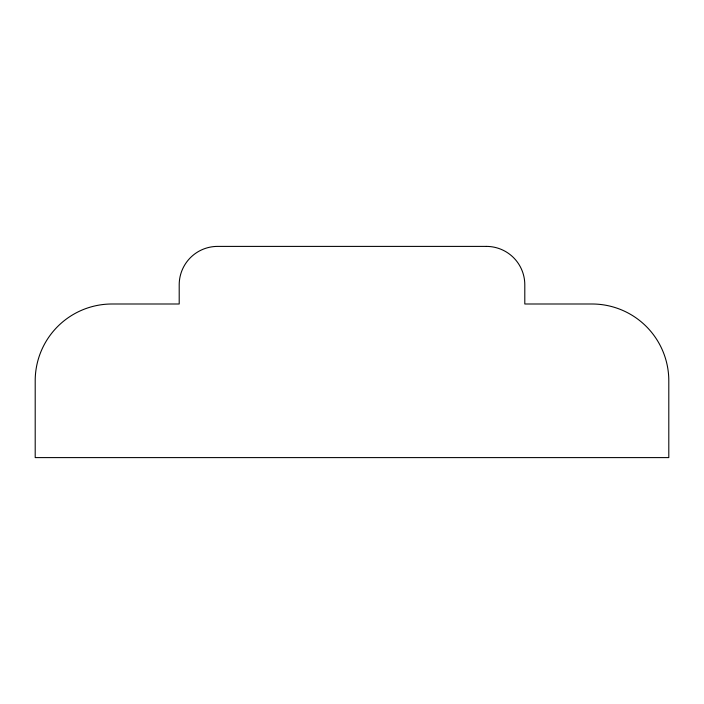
<?xml version="1.0" encoding="UTF-8"?>
<svg xmlns="http://www.w3.org/2000/svg" width="704" height="704" viewBox="0 0 704 704"><rect width="100%" height="100%" fill="white"/><g stroke="black" fill="none" stroke-linecap="round" stroke-linejoin="round"><path stroke-width="1.06" d="M486.402 246.4L217.598 246.4A38.403 38.403 0 0 0 179.203 284.803L179.203 303.996L111.998 303.996A76.798 76.798 0 0 0 35.2 380.802L35.2 457.6L668.8 457.6L668.8 380.802A76.798 76.798 0 0 0 592.002 303.996L524.797 303.996L524.797 284.803A38.403 38.403 0 0 0 486.402 246.4"/></g></svg>
